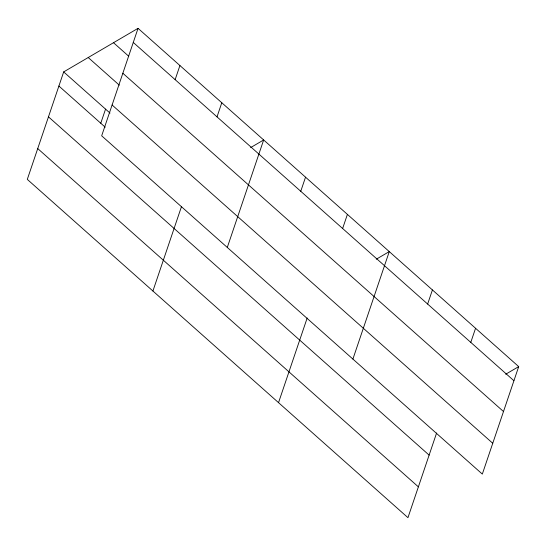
<?xml version="1.0" encoding="UTF-8"?>
<svg xmlns="http://www.w3.org/2000/svg" width="546" height="546" viewBox="0 0 546 546"><rect width="100%" height="100%" fill="white"/><g stroke="black" fill="none" stroke-linecap="round" stroke-linejoin="round"><path stroke-width="0.82" d="M138.049 28.331L101.672 135.811L482.323 474.092L518.7 366.612L138.049 28.331L63.677 71.908L27.3 179.388L407.951 517.669L436.609 432.998M100.771 123.239L105.549 109.125M175.143 79.655L179.921 65.54M152.914 291.018L181.572 206.347M217.015 116.871L221.792 102.75M227.286 247.44L263.663 139.96L250.669 147.577M300.757 191.291L305.535 177.177M278.528 402.655L307.186 317.984M342.629 228.501L347.406 214.387M352.9 359.077L389.278 251.597L376.283 259.207M427.641 304.047L432.418 289.933M470.782 342.39L475.559 328.276M505.705 374.228L518.7 366.612M133.272 42.445L513.923 380.726M113.507 42.711L128.733 56.245M122.843 73.253L503.494 411.534M88.22 57.528L119.308 85.156M112.101 104.996L492.751 443.277M63.677 71.908L109.992 113.07M58.9 86.029L105.214 127.184M48.471 116.837L429.122 455.118M37.729 148.58L418.379 486.861"/></g></svg>
